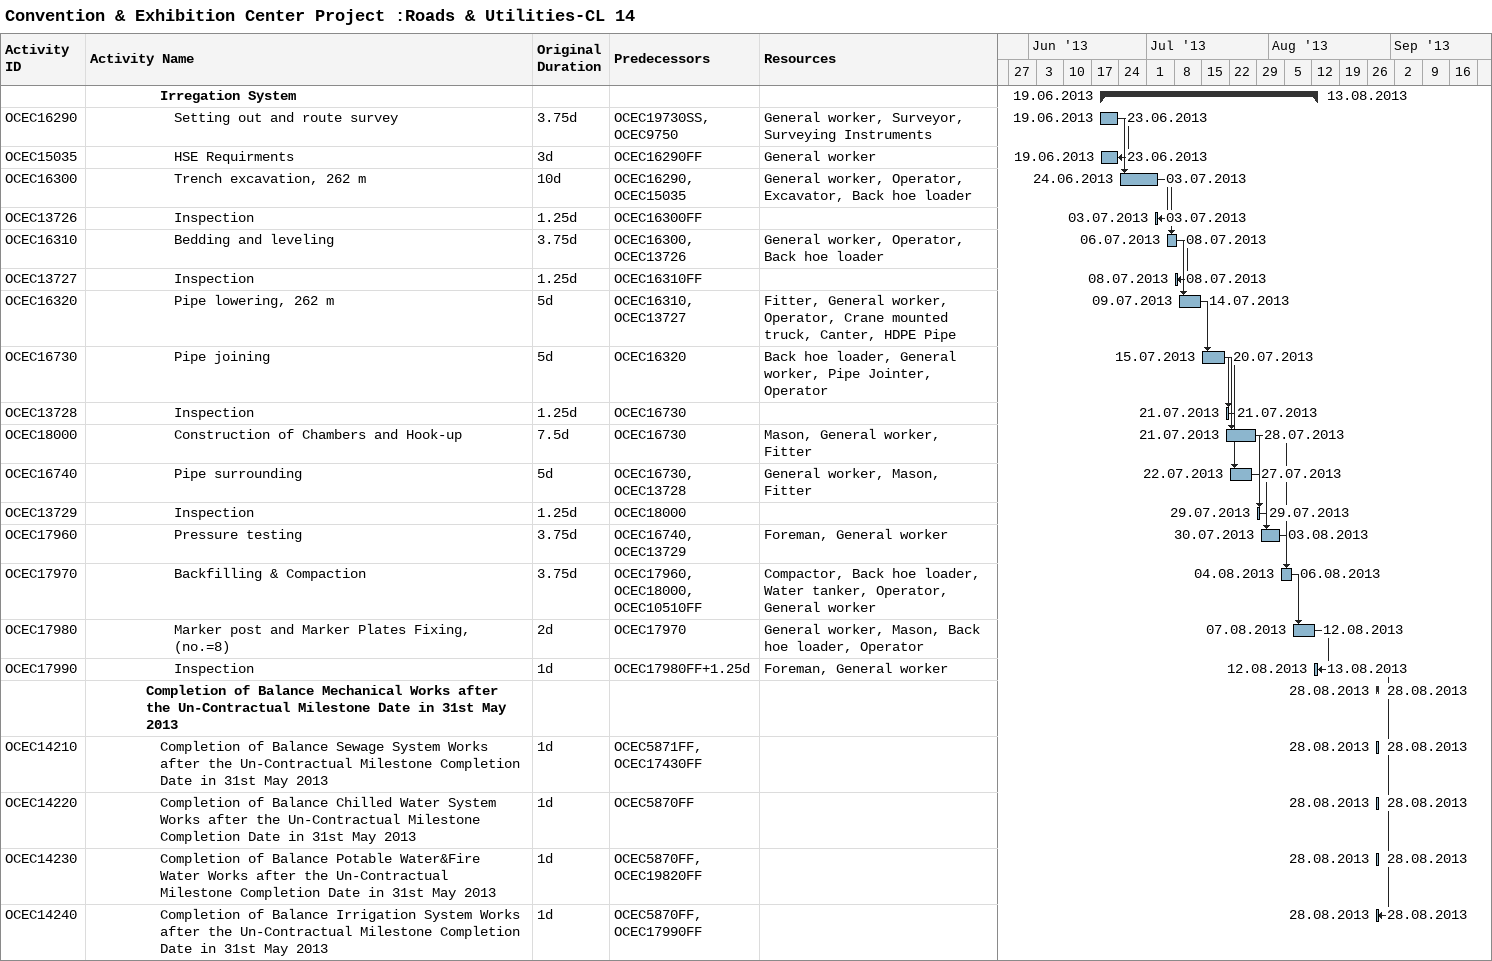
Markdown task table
Convention & Exhibition Center Project :Roads & Utilities-CL 14

| ID | Level | Task | Original duration | Start | Finish | Predecessors | Resources |
|---|---|---|---|---|---|---|---|
|  | 6 | **Irregation System** |  | 2013-06-19 | 2013-08-13 |  |  |
| OCEC16290 | 7 | Setting out and route survey | 3.75d | 2013-06-19 | 2013-06-23 | OCEC19730SS, OCEC9750 | General worker, Surveyor, Surveying Instruments |
| OCEC15035 | 7 | HSE Requirments | 3d | 2013-06-19 | 2013-06-23 | OCEC16290FF | General worker |
| OCEC16300 | 7 | Trench excavation, 262 m | 10d | 2013-06-24 | 2013-07-03 | OCEC16290, OCEC15035 | General worker, Operator, Excavator, Back hoe loader |
| OCEC13726 | 7 | Inspection | 1.25d | 2013-07-03 | 2013-07-03 | OCEC16300FF |  |
| OCEC16310 | 7 | Bedding and leveling | 3.75d | 2013-07-06 | 2013-07-08 | OCEC16300, OCEC13726 | General worker, Operator, Back hoe loader |
| OCEC13727 | 7 | Inspection | 1.25d | 2013-07-08 | 2013-07-08 | OCEC16310FF |  |
| OCEC16320 | 7 | Pipe lowering, 262 m | 5d | 2013-07-09 | 2013-07-14 | OCEC16310, OCEC13727 | Fitter, General worker, Operator, Crane mounted truck, Canter, HDPE Pipe |
| OCEC16730 | 7 | Pipe joining | 5d | 2013-07-15 | 2013-07-20 | OCEC16320 | Back hoe loader, General worker, Pipe Jointer, Operator |
| OCEC13728 | 7 | Inspection | 1.25d | 2013-07-21 | 2013-07-21 | OCEC16730 |  |
| OCEC18000 | 7 | Construction of Chambers and Hook-up | 7.5d | 2013-07-21 | 2013-07-28 | OCEC16730 | Mason, General worker, Fitter |
| OCEC16740 | 7 | Pipe surrounding | 5d | 2013-07-22 | 2013-07-27 | OCEC16730, OCEC13728 | General worker, Mason, Fitter |
| OCEC13729 | 7 | Inspection | 1.25d | 2013-07-29 | 2013-07-29 | OCEC18000 |  |
| OCEC17960 | 7 | Pressure testing | 3.75d | 2013-07-30 | 2013-08-03 | OCEC16740, OCEC13729 | Foreman, General worker |
| OCEC17970 | 7 | Backfilling & Compaction | 3.75d | 2013-08-04 | 2013-08-06 | OCEC17960, OCEC18000, OCEC10510FF | Compactor, Back hoe loader, Water tanker, Operator, General worker |
| OCEC17980 | 7 | Marker post and Marker Plates Fixing, (no.=8) | 2d | 2013-08-07 | 2013-08-12 | OCEC17970 | General worker, Mason, Back hoe loader, Operator |
| OCEC17990 | 7 | Inspection | 1d | 2013-08-12 | 2013-08-13 | OCEC17980FF+1.25d | Foreman, General worker |
|  | 5 | **Completion of Balance Mechanical Works after the Un-Contractual Milestone Date in 31st May 2013** |  | 2013-08-28 | 2013-08-28 |  |  |
| OCEC14210 | 6 | Completion of Balance Sewage System Works after the Un-Contractual Milestone Completion Date in 31st May 2013 | 1d | 2013-08-28 | 2013-08-28 | OCEC5871FF, OCEC17430FF |  |
| OCEC14220 | 6 | Completion of Balance Chilled Water System Works after the Un-Contractual Milestone Completion Date in 31st May 2013 | 1d | 2013-08-28 | 2013-08-28 | OCEC5870FF |  |
| OCEC14230 | 6 | Completion of Balance Potable Water&Fire Water Works after the Un-Contractual Milestone Completion Date in 31st May 2013 | 1d | 2013-08-28 | 2013-08-28 | OCEC5870FF, OCEC19820FF |  |
| OCEC14240 | 6 | Completion of Balance Irrigation System Works after the Un-Contractual Milestone Completion Date in 31st May 2013 | 1d | 2013-08-28 | 2013-08-28 | OCEC5870FF, OCEC17990FF |  |
